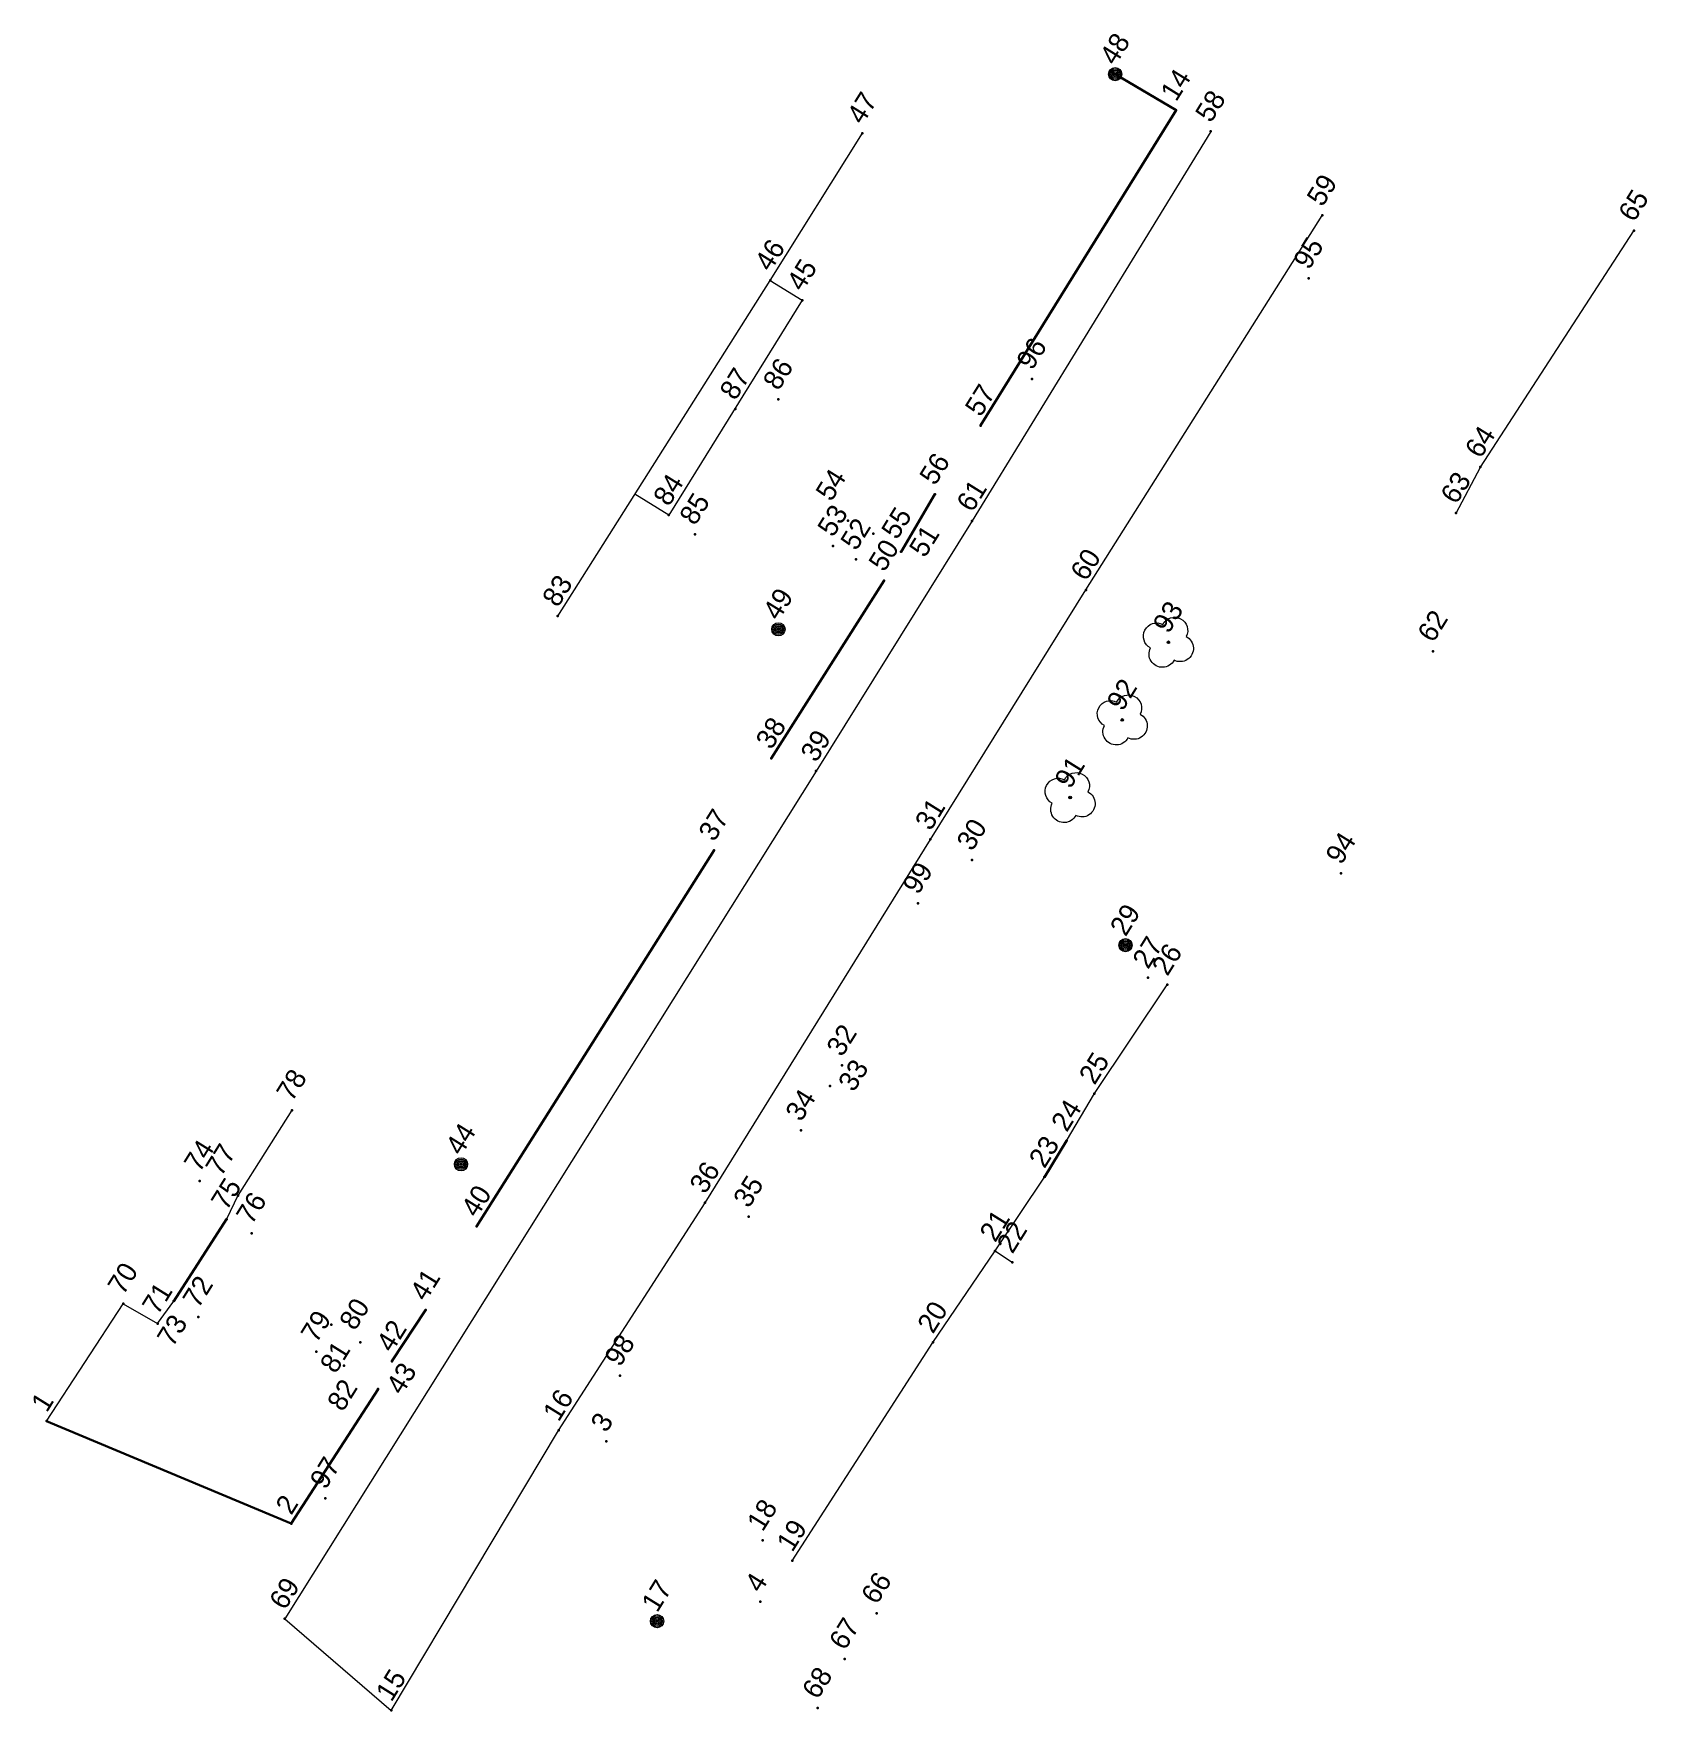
# Model space of a CAD drawing. Header units: metres. Extents: x -565501.9 to -565441, y -1187938.3 to -1187875.
import ezdxf
from ezdxf.enums import TextEntityAlignment as Align

# ---------------------------------------------------------------- set-up
doc = ezdxf.new("R2010")
doc.units = ezdxf.units.M
doc.header["$MEASUREMENT"] = 0
for name, color, linetype, lineweight in [('Vrstva 10', 7, 'Continuous', 0), ('Vrstva 22', 7, 'Continuous', 0), ('Vrstva 25', 7, 'Continuous', 0), ('Vrstva 5', 7, 'Continuous', 0), ('Vrstva 58', 7, 'Continuous', 0), ('Vrstva 59', 7, 'Continuous', 0), ('Vrstva 6', 7, 'Continuous', 0), ('Vrstva 7', 7, 'Continuous', 0)]:
    doc.layers.add(name, color=color, linetype=linetype, lineweight=lineweight)
doc.styles.add('Style-cs_Working', font='cs_Working.shx')

# ---------------------------------------------------------------- blocks, each defined once
blk = doc.blocks.new('3.13')
at = {"layer": 'Vrstva 22', "color": 3, "linetype": 'Continuous', "lineweight": 0}
blk.add_circle((0, 0), 0.05, dxfattribs=at)
at = {"layer": 'Vrstva 22', "color": 3, "linetype": 'Continuous', "lineweight": 0, "extrusion": (0, 0, -1)}
for centre, start, end in [((0, 0.5), 0, 180), ((0.5, 0), 270, 90), ((-0.5, 0), 90, 270), ((0, -0.5), 180, 0)]:
    blk.add_arc(centre, 0.5, start, end, dxfattribs=at)
blk = doc.blocks.new('6.01A')
at = {"layer": 'Vrstva 25', "color": 12, "linetype": 'Continuous', "lineweight": 0}
for radius in [0.25, 0.2, 0.15, 0.1, 0.05]:
    blk.add_circle((0, 0), radius, dxfattribs=at)

msp = doc.modelspace()

# ---------------------------------------------------------------- linework, layer by layer
at = {"layer": 'Vrstva 10', "color": 4, "linetype": 'Continuous', "lineweight": 0}
for p, q in [((-565457.47, -1187878.73), (-565466.48, -1187893.43)), ((-565462.18, -1187896.03), (-565453.26, -1187881.9)), ((-565466.48, -1187893.43), (-565472.37, -1187902.87)), ((-565468.05, -1187905.45), (-565462.18, -1187896.03)), ((-565472.37, -1187902.87), (-565492.42, -1187934.86)), ((-565476.56, -1187919.16), (-565468.05, -1187905.45)), ((-565482.09, -1187927.75), (-565476.56, -1187919.16)), ((-565488.4, -1187938.32), (-565482.09, -1187927.75)), ((-565492.42, -1187934.86), (-565488.4, -1187938.32))]:
    msp.add_line(p, q, dxfattribs=at)
at = {"layer": 'Vrstva 5', "color": 32, "linetype": 'Continuous', "lineweight": 0}
for p, q in [((-565474.1, -1187884.35), (-565470.62, -1187878.8)), ((-565447.29, -1187891.4), (-565441.5, -1187882.48)), ((-565482.12, -1187897.02), (-565474.1, -1187884.35)), ((-565474.1, -1187884.35), (-565472.89, -1187885.1)), ((-565472.89, -1187885.1), (-565477.93, -1187893.21)), ((-565448.21, -1187893.13), (-565447.29, -1187891.4)), ((-565477.93, -1187893.21), (-565479.206, -1187892.417)), ((-565461.86, -1187915.04), (-565459.11, -1187910.93)), ((-565462.91, -1187916.82), (-565461.86, -1187915.04)), ((-565492.15, -1187915.67), (-565494.19, -1187918.89)), ((-565465.61, -1187920.98), (-565463.75, -1187918.19)), ((-565494.19, -1187918.89), (-565494.62, -1187919.78)), ((-565467.96, -1187924.43), (-565465.61, -1187920.98)), ((-565465.61, -1187920.98), (-565464.96, -1187921.41)), ((-565501.41, -1187927.4), (-565498.52, -1187922.97)), ((-565498.52, -1187922.97), (-565497.22, -1187923.72)), ((-565497.22, -1187923.72), (-565496.61, -1187922.87)), ((-565473.27, -1187932.67), (-565467.96, -1187924.43))]:
    msp.add_line(p, q, dxfattribs=at)
msp.add_point((-565492.15, -1187915.67), dxfattribs=at)
at = {"layer": 'Vrstva 58', "color": 7, "linetype": 'Continuous', "lineweight": 30}
for p in [(-565461.08, -1187876.57), (-565458.78, -1187877.93), (-565470.62, -1187878.8), (-565457.47, -1187878.73), (-565453.26, -1187881.9), (-565441.5, -1187882.48), (-565474.1, -1187884.35), (-565453.77, -1187884.28), (-565472.89, -1187885.1), (-565464.22, -1187888.07), (-565473.79, -1187888.84), (-565475.42, -1187889.21), (-565466.16, -1187889.83), (-565447.29, -1187891.4), (-565467.88, -1187892.42), (-565477.93, -1187893.21), (-565471.16, -1187893.42), (-565466.48, -1187893.43), (-565448.21, -1187893.13), (-565476.94, -1187893.93), (-565470.21, -1187893.91), (-565471.73, -1187894.37), (-565469.16, -1187894.59), (-565470.86, -1187894.88), (-565469.8, -1187895.68), (-565462.18, -1187896.03), (-565482.12, -1187897.02), (-565473.79, -1187897.52), (-565459.07, -1187898.01), (-565449.08, -1187898.35), (-565460.81, -1187900.94), (-565474.06, -1187902.39), (-565472.37, -1187902.87), (-565462.78, -1187903.87), (-565468.05, -1187905.45), (-565476.22, -1187905.86), (-565466.48, -1187906.22), (-565452.55, -1187906.73), (-565468.52, -1187907.86), (-565460.69, -1187909.44), (-565459.84, -1187910.67), (-565459.11, -1187910.93), (-565471.39, -1187913.98), (-565471.84, -1187914.75), (-565461.86, -1187915.04), (-565492.15, -1187915.67), (-565472.94, -1187916.43), (-565462.91, -1187916.82), (-565485.77, -1187917.71), (-565463.75, -1187918.19), (-565495.64, -1187918.34), (-565494.19, -1187918.89), (-565476.56, -1187919.16), (-565494.62, -1187919.78), (-565485.18, -1187920.05), (-565474.91, -1187919.69), (-565493.67, -1187920.31), (-565465.61, -1187920.98), (-565464.96, -1187921.41), (-565498.52, -1187922.97), (-565496.61, -1187922.87), (-565487.11, -1187923.21), (-565497.22, -1187923.72), (-565495.69, -1187923.47), (-565490.67, -1187923.76), (-565489.57, -1187924.43), (-565467.96, -1187924.43), (-565491.23, -1187924.78), (-565488.38, -1187925.14), (-565490.19, -1187925.31), (-565479.77, -1187925.68), (-565488.9, -1187926.19), (-565501.41, -1187927.4), (-565482.09, -1187927.75), (-565480.29, -1187928.16), (-565490.89, -1187930.31), (-565492.18, -1187931.27), (-565474.39, -1187931.9), (-565473.27, -1187932.67), (-565474.47, -1187934.21), (-565470.08, -1187934.65), (-565492.42, -1187934.86), (-565478.37, -1187934.95), (-565471.29, -1187936.38), (-565488.4, -1187938.32), (-565472.31, -1187938.23)]:
    msp.add_point(p, dxfattribs=at)
at = {"layer": 'Vrstva 6', "color": 14, "linetype": 'Continuous', "lineweight": 30}
for p, q in [((-565463.75, -1187918.19), (-565462.91, -1187916.82)), ((-565494.62, -1187919.78), (-565496.61, -1187922.87))]:
    msp.add_line(p, q, dxfattribs=at)
at = {"layer": 'Vrstva 7', "color": 25, "linetype": 'Continuous', "lineweight": 30}
for p, q in [((-565458.78, -1187877.93), (-565461.08, -1187876.57)), ((-565466.16, -1187889.83), (-565458.78, -1187877.93)), ((-565469.16, -1187894.59), (-565467.88, -1187892.42)), ((-565474.06, -1187902.39), (-565469.8, -1187895.68)), ((-565485.18, -1187920.05), (-565476.22, -1187905.86)), ((-565487.11, -1187923.21), (-565488.38, -1187925.14)), ((-565488.9, -1187926.19), (-565492.18, -1187931.27)), ((-565492.18, -1187931.27), (-565501.41, -1187927.4))]:
    msp.add_line(p, q, dxfattribs=at)

# ---------------------------------------------------------------- block references
at = {"layer": 'Vrstva 22', "color": 3, "linetype": 'Continuous', "lineweight": 0, "rotation": 62.568574}
for p in [(-565459.07, -1187898.01), (-565460.81, -1187900.94), (-565462.78, -1187903.87)]:
    msp.add_blockref('3.13', p, dxfattribs=at)
at = {"layer": 'Vrstva 25', "color": 12, "linetype": 'Continuous', "lineweight": 0, "rotation": 62.568574}
for p in [(-565461.08, -1187876.57), (-565473.79, -1187897.52), (-565460.69, -1187909.44), (-565485.77, -1187917.71), (-565478.37, -1187934.95)]:
    msp.add_blockref('6.01A', p, dxfattribs=at)

# ---------------------------------------------------------------- texts
at = {"layer": 'Vrstva 59', "color": 32, "linetype": 'Continuous', "lineweight": 0, "style": 'Style-cs_Working'}
for s, p in [('48', (-565461.712, -1187875.882)), ('14', (-565459.412, -1187877.242)), ('47', (-565471.252, -1187878.112)), ('58', (-565458.102, -1187878.042)), ('59', (-565453.892, -1187881.212)), ('65', (-565442.132, -1187881.792)), ('46', (-565474.732, -1187883.662)), ('95', (-565454.402, -1187883.592)), ('45', (-565473.522, -1187884.412)), ('96', (-565464.852, -1187887.382)), ('87', (-565476.052, -1187888.522)), ('86', (-565474.422, -1187888.152)), ('57', (-565466.792, -1187889.142)), ('64', (-565447.922, -1187890.712)), ('56', (-565468.512, -1187891.732)), ('54', (-565472.428, -1187892.335)), ('63', (-565448.842, -1187892.442)), ('84', (-565478.562, -1187892.522)), ('61', (-565467.112, -1187892.742)), ('85', (-565477.572, -1187893.242)), ('53', (-565472.362, -1187893.682)), ('55', (-565469.951, -1187893.777)), ('52', (-565471.492, -1187894.192)), ('50', (-565470.432, -1187894.992)), ('51', (-565468.901, -1187894.457)), ('60', (-565462.812, -1187895.342)), ('83', (-565482.752, -1187896.332)), ('49', (-565474.422, -1187896.832)), ('93', (-565459.702, -1187897.322)), ('62', (-565449.712, -1187897.662)), ('92', (-565461.442, -1187900.252)), ('38', (-565474.692, -1187901.702)), ('39', (-565473.002, -1187902.182)), ('91', (-565463.412, -1187903.182)), ('37', (-565476.852, -1187905.172)), ('31', (-565468.682, -1187904.762)), ('30', (-565467.112, -1187905.532)), ('94', (-565453.182, -1187906.042)), ('99', (-565469.152, -1187907.172)), ('29', (-565461.322, -1187908.752)), ('27', (-565460.472, -1187909.982)), ('26', (-565459.742, -1187910.242)), ('32', (-565472.022, -1187913.292)), ('33', (-565471.581, -1187914.617)), ('25', (-565462.492, -1187914.352)), ('78', (-565492.782, -1187914.982)), ('34', (-565473.572, -1187915.742)), ('24', (-565463.542, -1187916.132)), ('44', (-565486.402, -1187917.022)), ('74', (-565496.272, -1187917.652)), ('77', (-565495.458, -1187917.805)), ('23', (-565464.382, -1187917.502)), ('36', (-565477.192, -1187918.472)), ('75', (-565495.252, -1187919.092)), ('35', (-565475.542, -1187919.002)), ('76', (-565494.302, -1187919.622)), ('40', (-565485.812, -1187919.362)), ('21', (-565466.242, -1187920.292)), ('22', (-565465.592, -1187920.722)), ('70', (-565499.152, -1187922.282)), ('72', (-565496.322, -1187922.782)), ('41', (-565487.742, -1187922.522)), ('71', (-565497.852, -1187923.032)), ('79', (-565491.862, -1187924.092)), ('80', (-565490.411, -1187923.627)), ('20', (-565468.592, -1187923.742)), ('73', (-565497.289, -1187924.244)), ('42', (-565489.012, -1187924.452)), ('81', (-565491.14, -1187925.249)), ('98', (-565480.402, -1187924.992)), ('43', (-565488.641, -1187926.057)), ('82', (-565490.869, -1187926.684)), ('1', (-565502.042, -1187926.712)), ('16', (-565482.722, -1187927.062)), ('3', (-565480.922, -1187927.472)), ('97', (-565491.522, -1187929.622)), ('2', (-565492.812, -1187930.582)), ('18', (-565475.022, -1187931.212)), ('19', (-565473.902, -1187931.982)), ('69', (-565493.052, -1187934.172)), ('17', (-565479.002, -1187934.262)), ('4', (-565475.102, -1187933.522)), ('66', (-565470.712, -1187933.962)), ('67', (-565471.922, -1187935.692)), ('15', (-565489.032, -1187937.632)), ('68', (-565472.942, -1187937.542))]:
    msp.add_text(s, height=0.75, rotation=58.084, dxfattribs=at).set_placement(p, align=Align.TOP_LEFT)

doc.saveas('drawing.dxf')
